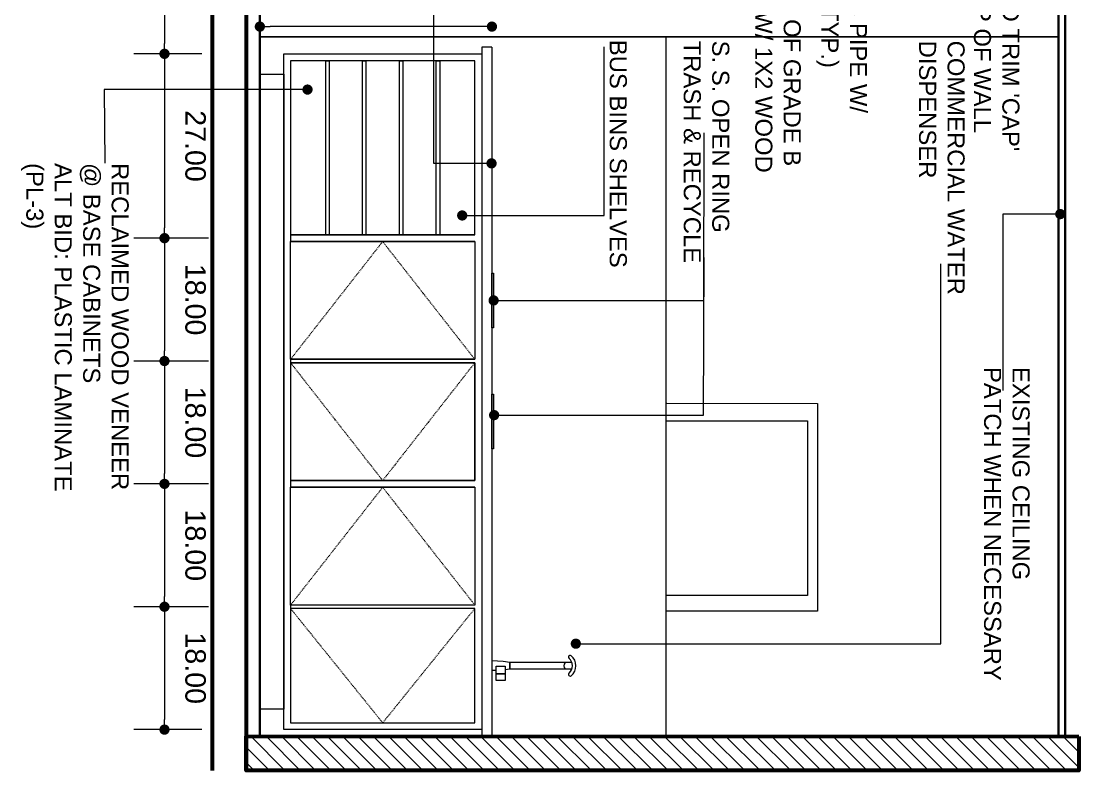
# Model space of a CAD drawing. Extents: x -566 to 72611, y -487 to 32334.
# Drawn here: x -565.8 to -410.8, y -10 to 99.8 of the extents above; entities that cross this region are included whole.
import ezdxf

# ---------------------------------------------------------------- set-up
doc = ezdxf.new("R2010")
doc.units = 0
doc.header["$LTSCALE"] = 0.5
doc.header["$MEASUREMENT"] = 0
doc.linetypes.add('HIDDEN', pattern=[0.375, 0.25, -0.125])
doc.layers.get('0').update_dxf_attribs({"color": 20, "linetype": 'CONTINUOUS'})
doc.layers.get('DEFPOINTS').update_dxf_attribs({"linetype": 'CONTINUOUS', "lineweight": 5})
for name, color, linetype, lineweight in [('Annotations', 40, 'CONTINUOUS', 5), ('Framing', 142, 'CONTINUOUS', 35), ('hatch', 253, 'CONTINUOUS', 5), ('projection', 153, 'HIDDEN', 9), ('viewed', 160, 'CONTINUOUS', 13), ('walls', 191, 'CONTINUOUS', 60)]:
    doc.layers.add(name, color=color, linetype=linetype, lineweight=lineweight)
doc.styles.get("Standard").update_dxf_attribs({"font": 'arial.ttf'})
doc.dimstyles.new('Arch96', dxfattribs={"dimscale": 96, "dimtxt": 0.03125, "dimasz": 0.015625, "dimexe": 0.046875, "dimexo": 0.0625, "dimgap": 0.03125, "dimtad": 1, "dimtoh": 1, "dimdec": 4, "dimzin": 3, "dimdsep": 46, "dimlunit": 4, "dimtxsty": 'Standard', "dimblk": 'DOT', "dimcen": 0, "dimdle": 0.046875, "dimclrd": 256, "dimclre": 256, "dimclrt": 256, "dimaunit": 1, "dimadec": 3, "dimazin": 2, "dimtfac": 1, "dimtdec": 4, "dimtmove": 2, "dimatfit": 3, "dimldrblk": 'ARO14', "dimfxl": 1, "dimfrac": 2, "dimlwd": -1, "dimlwe": -1, "dimarcsym": 0})
doc.dimstyles.new('Arch96 IN', dxfattribs={"dimscale": 96, "dimtxt": 0.03125, "dimasz": 0.015625, "dimexe": 0.046875, "dimexo": 0.125, "dimgap": 0.03125, "dimtad": 1, "dimtoh": 1, "dimzin": 3, "dimdsep": 46, "dimtxsty": 'Standard', "dimblk": 'DOT', "dimcen": 0, "dimdle": 0.046875, "dimclrd": 256, "dimclre": 256, "dimclrt": 256, "dimaunit": 1, "dimadec": 3, "dimazin": 2, "dimtfac": 1, "dimtmove": 2, "dimatfit": 3, "dimldrblk": 'ARO14', "dimfxl": 1, "dimfrac": 2, "dimlwd": -1, "dimlwe": -1, "dimarcsym": 0})

# ---------------------------------------------------------------- blocks, each defined once
blk = doc.blocks.new('_Dot')
at = {"color": 0, "linetype": 'ByBlock', "lineweight": -2}
blk.add_line((-0.5, 0), (-1, 0), dxfattribs=at)
at = {"color": 0, "linetype": 'ByBlock', "const_width": 0.5}
blk.add_lwpolyline([(-0.25, 0, 1), (0.25, 0, 1)], format="xyb", close=True, dxfattribs=at)
blk = doc.blocks.new('*D58')
at = {"layer": 'Annotations', "transparency": 16777216}
for p, q in [((-530.79, 103.61), (-530.79, 103.49)), ((-496.79, 102.11), (-496.79, 103.49)), ((-498.29, 98.99), (-529.29, 98.99))]:
    blk.add_line(p, q, dxfattribs=at)
at = {"layer": 'DEFPOINTS', "color": 0, "transparency": 16777216}
for p in [(-530.79, 98.99), (-530.79, 91.61), (-496.79, 90.11)]:
    blk.add_point(p, dxfattribs=at)
at = {"layer": 'Annotations', "transparency": 16777216, "xscale": 1.5, "yscale": 1.5, "zscale": 1.5, "rotation": 180}
blk.add_blockref('_Dot', (-530.79, 98.99), dxfattribs=at)
at = {"layer": 'Annotations', "transparency": 16777216, "xscale": 1.5, "yscale": 1.5, "zscale": 1.5}
blk.add_blockref('_Dot', (-496.79, 98.99), dxfattribs=at)
at = {"layer": 'Annotations', "transparency": 16777216, "insert": (-513.79, 103.52), "char_height": 3, "attachment_point": 5}
blk.add_mtext('34.00', dxfattribs=at)
blk = doc.blocks.new('ARO14')
blk.add_line((0, 0), (-1.02, 0))
at = {"const_width": 0.0625}
blk.add_lwpolyline([(-0.77, 0.47), (0, 0), (-0.77, -0.47)], dxfattribs=at)
blk = doc.blocks.new('*D265')
at = {"layer": 'Annotations', "transparency": 16777216}
for p, q in [((-539.29, 165.75), (-549.26, 165.75)), ((-544.76, 164.25), (-544.76, 96.5)), ((-539.29, 95), (-549.26, 95))]:
    blk.add_line(p, q, dxfattribs=at)
at = {"layer": 'DEFPOINTS', "color": 0, "transparency": 16777216}
for p in [(-527.29, 165.75), (-544.76, 95), (-527.29, 95)]:
    blk.add_point(p, dxfattribs=at)
at = {"layer": 'Annotations', "transparency": 16777216, "xscale": 1.5, "yscale": 1.5, "zscale": 1.5}
for p, rotation in [((-544.76, 165.75), 90), ((-544.76, 95), 270)]:
    blk.add_blockref('_Dot', p, dxfattribs=dict(at, rotation=rotation))
at = {"layer": 'Annotations', "transparency": 16777216, "insert": (-540.23, 130.38), "char_height": 3, "attachment_point": 5, "rotation": 270}
blk.add_mtext('70.75', dxfattribs=at)
blk = doc.blocks.new('*D266')
at = {"layer": 'Annotations', "transparency": 16777216}
for p, q in [((-539.29, 95), (-549.26, 95)), ((-544.76, 93.5), (-544.76, 69.5)), ((-538.29, 68), (-549.26, 68))]:
    blk.add_line(p, q, dxfattribs=at)
at = {"layer": 'DEFPOINTS', "color": 0, "transparency": 16777216}
for p in [(-527.29, 95), (-544.76, 68), (-526.29, 68)]:
    blk.add_point(p, dxfattribs=at)
at = {"layer": 'Annotations', "transparency": 16777216, "xscale": 1.5, "yscale": 1.5, "zscale": 1.5}
for p, rotation in [((-544.76, 95), 90), ((-544.76, 68), 270)]:
    blk.add_blockref('_Dot', p, dxfattribs=dict(at, rotation=rotation))
at = {"layer": 'Annotations', "transparency": 16777216, "insert": (-540.23, 81.5), "char_height": 3, "attachment_point": 5, "rotation": 270}
blk.add_mtext('27.00', dxfattribs=at)
blk = doc.blocks.new('*D267')
at = {"layer": 'Annotations', "transparency": 16777216}
for p, q in [((-538.29, 68), (-549.26, 68)), ((-544.76, 66.5), (-544.76, 51.5)), ((-538.29, 50), (-549.26, 50))]:
    blk.add_line(p, q, dxfattribs=at)
at = {"layer": 'DEFPOINTS', "color": 0, "transparency": 16777216}
for p in [(-526.29, 68), (-544.76, 50), (-526.29, 50)]:
    blk.add_point(p, dxfattribs=at)
at = {"layer": 'Annotations', "transparency": 16777216, "xscale": 1.5, "yscale": 1.5, "zscale": 1.5}
for p, rotation in [((-544.76, 68), 90), ((-544.76, 50), 270)]:
    blk.add_blockref('_Dot', p, dxfattribs=dict(at, rotation=rotation))
at = {"layer": 'Annotations', "transparency": 16777216, "insert": (-540.23, 59), "char_height": 3, "attachment_point": 5, "rotation": 270}
blk.add_mtext('18.00', dxfattribs=at)
blk = doc.blocks.new('*D268')
at = {"layer": 'Annotations', "transparency": 16777216}
for p, q in [((-538.29, 50), (-549.26, 50)), ((-544.76, 48.5), (-544.76, 33.5)), ((-538.29, 32), (-549.26, 32))]:
    blk.add_line(p, q, dxfattribs=at)
at = {"layer": 'DEFPOINTS', "color": 0, "transparency": 16777216}
for p in [(-526.29, 50), (-544.76, 32), (-526.29, 32)]:
    blk.add_point(p, dxfattribs=at)
at = {"layer": 'Annotations', "transparency": 16777216, "xscale": 1.5, "yscale": 1.5, "zscale": 1.5}
for p, rotation in [((-544.76, 50), 90), ((-544.76, 32), 270)]:
    blk.add_blockref('_Dot', p, dxfattribs=dict(at, rotation=rotation))
at = {"layer": 'Annotations', "transparency": 16777216, "insert": (-540.23, 41), "char_height": 3, "attachment_point": 5, "rotation": 270}
blk.add_mtext('18.00', dxfattribs=at)
blk = doc.blocks.new('*D269')
at = {"layer": 'Annotations', "transparency": 16777216}
for p, q in [((-538.29, 32), (-549.26, 32)), ((-544.76, 30.5), (-544.76, 15.5)), ((-538.29, 14), (-549.26, 14))]:
    blk.add_line(p, q, dxfattribs=at)
at = {"layer": 'DEFPOINTS', "color": 0, "transparency": 16777216}
for p in [(-526.29, 32), (-544.76, 14), (-526.29, 14)]:
    blk.add_point(p, dxfattribs=at)
at = {"layer": 'Annotations', "transparency": 16777216, "xscale": 1.5, "yscale": 1.5, "zscale": 1.5}
for p, rotation in [((-544.76, 32), 90), ((-544.76, 14), 270)]:
    blk.add_blockref('_Dot', p, dxfattribs=dict(at, rotation=rotation))
at = {"layer": 'Annotations', "transparency": 16777216, "insert": (-540.23, 23), "char_height": 3, "attachment_point": 5, "rotation": 270}
blk.add_mtext('18.00', dxfattribs=at)
blk = doc.blocks.new('*D270')
at = {"layer": 'Annotations', "transparency": 16777216}
for p, q in [((-538.29, 14), (-549.26, 14)), ((-544.76, 12.5), (-544.76, -2.5)), ((-539.29, -4), (-549.26, -4))]:
    blk.add_line(p, q, dxfattribs=at)
at = {"layer": 'DEFPOINTS', "color": 0, "transparency": 16777216}
for p in [(-526.29, 14), (-544.76, -4), (-527.29, -4)]:
    blk.add_point(p, dxfattribs=at)
at = {"layer": 'Annotations', "transparency": 16777216, "xscale": 1.5, "yscale": 1.5, "zscale": 1.5}
for p, rotation in [((-544.76, 14), 90), ((-544.76, -4), 270)]:
    blk.add_blockref('_Dot', p, dxfattribs=dict(at, rotation=rotation))
at = {"layer": 'Annotations', "transparency": 16777216, "insert": (-540.23, 5), "char_height": 3, "attachment_point": 5, "rotation": 270}
blk.add_mtext('18.00', dxfattribs=at)

msp = doc.modelspace()

# ---------------------------------------------------------------- hatches: boundary and pattern name
at = {"layer": 'hatch'}
h = msp.add_hatch(dxfattribs=at)
h.set_pattern_fill('ANSI31', color=256, scale=0.5, style=0)
h.set_pattern_definition([(315, (-483.308, 213.3685), (1.122532, 1.122532), [])])
h.paths.add_polyline_path([(-410.81089, -5), (-410.81089, -9.98574), (-532.79375, -9.98574), (-532.79375, -4.98003)])

# ---------------------------------------------------------------- linework, layer by layer
for p, q in [((-530.79375, 169.75711), (-530.79375, 97.49997)), ((-530.79375, 91.20836), (-530.79375, 169.75711)), ((-530.79375, 98.6314), (-530.79375, 88.22854)), ((-530.79375, 88.22854), (-530.79375, 98.6314)), ((-530.79375, 98.6314), (-530.79375, 88.22854)), ((-530.79375, 88.22854), (-530.79375, 98.6314)), ((-530.79375, 88.22854), (-530.79375, 98.06568)), ((-530.79375, 98.06568), (-530.79375, 88.22854)), ((-530.79375, 98.06568), (-530.79375, 88.22854)), ((-530.79375, 88.22854), (-530.79375, 98.06568)), ((-530.79375, 88.22854), (-530.79375, 98.06568)), ((-483.30804, 97.49997), (-530.79375, 97.49997)), ((-530.79375, 97.49997), (-483.30804, 97.49997)), ((-530.79375, 97.49997), (-483.30804, 97.49997)), ((-483.30804, 97.49997), (-530.79375, 97.49997)), ((-483.18804, 97.49997), (-530.79375, 97.49997)), ((-530.79375, 97.49997), (-483.30804, 97.49997)), ((-530.79375, 97.49997), (-530.79375, 91.20836)), ((-530.79375, 97.49997), (-530.79375, 47.23997)), ((-530.79375, 47.23997), (-530.79375, 97.49997)), ((-530.79375, 91.25979), (-530.79375, 91.15693)), ((-530.79375, 91.25979), (-530.79375, 91.15693)), ((-530.79375, 91.25979), (-530.79375, 91.15693)), ((-530.79375, 91.20836), (-530.79375, 44.80568)), ((-530.79375, 44.80568), (-530.79375, 91.20836)), ((-526.29375, 50.24997), (-499.29375, 50.24997)), ((-526.29375, 49.74997), (-499.29375, 49.74997)), ((-530.79375, 47.23997), (-530.79375, -4.98003)), ((-530.79375, -4.98003), (-530.79375, 47.23997)), ((-532.79375, -4.98003), (-510.80518, -4.98003)), ((-510.80518, -4.98003), (-532.79375, -4.98003)), ((-532.79375, -4.98003), (-510.80518, -4.98003)), ((-510.80518, -4.98003), (-532.79375, -4.98003)), ((-532.79375, -4.98003), (-510.80518, -4.98003)), ((-510.80518, -4.98003), (-532.79375, -4.98003)), ((-530.79375, -4.9286), (-530.79375, -5.03146)), ((-510.80518, -4.9286), (-510.80518, -5.03146)), ((-510.80518, -4.9286), (-510.80518, -5.03146)), ((-510.80518, -4.9286), (-510.80518, -5.03146)), ((-510.80518, -4.98003), (-471.18804, -4.98003)), ((-471.18804, -4.98003), (-510.80518, -4.98003)), ((-510.80518, -4.98003), (-471.18804, -4.98003)), ((-471.18804, -4.98003), (-510.80518, -4.98003)), ((-510.80518, -4.98003), (-471.18804, -4.98003)), ((-471.18804, -4.98003), (-510.80518, -4.98003)), ((-471.18804, -4.9286), (-471.18804, -5.03146)), ((-471.18804, -4.9286), (-471.18804, -5.03146)), ((-471.18804, -4.98003), (-450.80518, -4.98003)), ((-450.80518, -4.98003), (-471.18804, -4.98003)), ((-450.80518, -4.98003), (-471.18804, -4.98003)), ((-471.18804, -4.98003), (-450.80518, -4.98003)), ((-471.18804, -4.98003), (-450.80518, -4.98003)), ((-450.80518, -4.98003), (-471.18804, -4.98003)), ((-450.80518, -4.9286), (-450.80518, -5.03146)), ((-450.80518, -4.9286), (-450.80518, -5.03146)), ((-450.80518, -4.9286), (-450.80518, -5.03146)), ((-449.07375, -4.98003), (-450.80518, -4.98003)), ((-450.80518, -4.98003), (-449.07375, -4.98003)), ((-450.80518, -4.98003), (-449.07375, -4.98003)), ((-449.07375, -4.98003), (-450.80518, -4.98003)), ((-450.54804, -4.9286), (-450.54804, -5.03146)), ((-450.54804, -4.9286), (-450.54804, -5.03146)), ((-450.54804, -4.9286), (-450.54804, -5.03146)), ((-450.54804, -4.9286), (-450.54804, -5.03146)), ((-437.60518, -4.98003), (-450.54804, -4.98003)), ((-450.54804, -4.98003), (-437.60518, -4.98003)), ((-437.60518, -4.98003), (-450.54804, -4.98003)), ((-450.54804, -4.98003), (-437.60518, -4.98003)), ((-446.77661, -4.98003), (-450.54804, -4.98003)), ((-450.54804, -4.98003), (-446.77661, -4.98003)), ((-437.60518, -4.98003), (-450.54804, -4.98003)), ((-450.54804, -4.98003), (-437.60518, -4.98003)), ((-449.07375, -4.9286), (-449.07375, -5.03146)), ((-449.07375, -4.9286), (-449.07375, -5.03146)), ((-449.07375, -4.9286), (-449.07375, -5.03146)), ((-446.77661, -4.98003), (-449.07375, -4.98003)), ((-449.07375, -4.98003), (-446.77661, -4.98003)), ((-449.07375, -4.98003), (-446.77661, -4.98003)), ((-446.77661, -4.98003), (-449.07375, -4.98003)), ((-446.77661, -4.98003), (-449.07375, -4.98003)), ((-449.07375, -4.98003), (-446.77661, -4.98003)), ((-446.77661, -4.9286), (-446.77661, -5.03146)), ((-437.60518, -4.9286), (-437.60518, -5.03146)), ((-437.60518, -4.98003), (-410.81089, -4.98003)), ((-410.81089, -4.98003), (-437.60518, -4.98003)), ((-437.60518, -4.98003), (-410.81089, -4.98003)), ((-410.81089, -4.98003), (-437.60518, -4.98003)), ((-410.81089, -4.98003), (-437.60518, -4.98003)), ((-437.60518, -4.98003), (-410.81089, -4.98003)), ((-510.80518, -9.98574), (-530.79375, -9.98574)), ((-530.79375, -9.98574), (-510.80518, -9.98574)), ((-510.80518, -9.98574), (-530.79375, -9.98574)), ((-530.79375, -9.98574), (-450.80518, -9.98574)), ((-510.80518, -9.93432), (-510.80518, -10.03717)), ((-471.18804, -9.98574), (-510.80518, -9.98574)), ((-510.80518, -9.98574), (-471.18804, -9.98574)), ((-471.18804, -9.98574), (-510.80518, -9.98574)), ((-471.18804, -9.93432), (-471.18804, -10.03717)), ((-450.80518, -9.98574), (-471.18804, -9.98574)), ((-471.18804, -9.98574), (-450.80518, -9.98574)), ((-450.80518, -9.98574), (-471.18804, -9.98574)), ((-450.80518, -9.93432), (-450.80518, -10.03717)), ((-450.80518, -9.98574), (-449.07375, -9.98574)), ((-450.54804, -9.98574), (-437.60518, -9.98574)), ((-437.60518, -9.98574), (-450.54804, -9.98574)), ((-437.60518, -9.98574), (-450.54804, -9.98574)), ((-449.07375, -9.98574), (-444.95947, -9.98574)), ((-444.95947, -9.98574), (-410.81089, -9.98574)), ((-437.60518, -9.93432), (-437.60518, -10.03717)), ((-437.60518, -9.93432), (-437.60518, -10.03717)), ((-410.81089, -9.98574), (-437.60518, -9.98574)), ((-410.81089, -9.98574), (-437.60518, -9.98574)), ((-437.60518, -9.98574), (-410.81089, -9.98574))]:
    msp.add_line(p, q)
at = {"layer": 'Framing'}
for p, q in [((-530.79375, 349.49997), (-530.79375, -4.98036)), ((-413.79375, -5), (-413.79375, 169.75711)), ((-412.79375, -5), (-412.79375, 169.75711))]:
    msp.add_line(p, q, dxfattribs=at)
at = {"layer": 'hatch'}
for p, q in [((-526.29375, 68.49997), (-526.29375, 67.49997)), ((-526.29375, 50.24997), (-526.29375, 49.74997)), ((-526.29375, 32.49997), (-526.29375, 31.49997)), ((-526.29375, 14.24997), (-526.29375, 13.74997))]:
    msp.add_line(p, q, dxfattribs=at)
at = {"layer": 'projection'}
for points in [[(-499.29375, 50.24997), (-512.79375, 67.49997), (-526.29375, 50.24997)], [(-499.29375, 49.74997), (-512.79375, 32.49997), (-526.29375, 49.74997)], [(-499.29375, 14.24997), (-512.79375, 31.49997), (-526.29375, 14.24997)], [(-499.29375, 13.74997), (-512.79375, -3), (-526.29375, 13.74997)]]:
    msp.add_lwpolyline(points, dxfattribs=at)
at = {"layer": 'viewed'}
for p, q in [((-450.80518, 97.49997), (-530.79375, 97.49997)), ((-530.79375, 97.49997), (-450.80518, 97.49997)), ((-530.79375, 97.49997), (-450.80518, 97.49997)), ((-450.80518, 97.49997), (-530.79375, 97.49997)), ((-413.79375, 97.49997), (-483.30804, 97.49997)), ((-483.30804, 97.49997), (-449.07375, 97.49997)), ((-483.30804, 97.49997), (-437.60518, 97.49997)), ((-449.07375, 97.49997), (-483.30804, 97.49997)), ((-413.79375, 97.49997), (-483.30804, 97.49997)), ((-483.30804, 97.49997), (-413.79375, 97.49997)), ((-483.30804, 97.49997), (-413.79375, 97.49997)), ((-437.60518, 97.49997), (-483.30804, 97.49997)), ((-483.18804, 97.49997), (-413.79375, 97.49997)), ((-450.80518, 97.49997), (-483.18804, 97.49997)), ((-483.18804, 97.49997), (-450.80518, 97.49997)), ((-413.79375, 97.49997), (-483.18804, 97.49997)), ((-471.29375, 97.49997), (-471.29375, -5)), ((-498.29375, 95.99997), (-498.29375, -5)), ((-496.79375, 95.99997), (-498.29375, 95.99997)), ((-496.79375, 95.99997), (-496.79375, -5)), ((-499.29375, 68.49997), (-526.29375, 68.49997)), ((-499.29375, 67.49997), (-526.29375, 67.49997)), ((-499.29375, 32.49997), (-526.29375, 32.49997)), ((-499.29375, 31.49997), (-526.29375, 31.49997))]:
    msp.add_line(p, q, dxfattribs=at)
for points in [[(-527.29375, -4), (-527.29375, 94.99997), (-498.29375, 94.99997), (-498.29375, -4)], [(-499.29375, 68.49997), (-499.29375, 93.99997), (-526.29375, 93.99997), (-526.29375, 68.49997)], [(-520.64375, 93.99997), (-520.64375, 68.49997), (-521.14375, 68.49997), (-521.14375, 93.99997)], [(-515.24375, 93.99997), (-515.24375, 68.49997), (-515.74375, 68.49997), (-515.74375, 93.99997)], [(-509.84375, 93.99997), (-509.84375, 68.49997), (-510.34375, 68.49997), (-510.34375, 93.99997)], [(-504.44375, 93.99997), (-504.44375, 68.49997), (-504.94375, 68.49997), (-504.94375, 93.99997)], [(-530.79375, -1), (-530.79375, 91.99997), (-527.29375, 91.99997), (-527.29375, -1)], [(-499.29375, 67.49997), (-499.29375, 50.24997), (-526.29375, 50.24997), (-526.29375, 67.49997)], [(-496.54375, 62.87497), (-496.54375, 54.87497), (-496.79375, 54.87497), (-496.79375, 62.87497)], [(-526.29375, 49.74997), (-526.29375, 32.49997), (-499.29375, 32.49997), (-499.29375, 49.74997)], [(-496.54375, 45.12497), (-496.54375, 37.12497), (-496.79375, 37.12497), (-496.79375, 45.12497)], [(-526.29375, 14.24997), (-526.29375, 31.49997), (-499.29375, 31.49997), (-499.29375, 14.24997)], [(-499.29375, -3), (-499.29375, 13.74997), (-526.29375, 13.74997), (-526.29375, -3)], [(-494.83939, 4.80301), (-494.83939, 4.17494), (-496.17658, 4.17494), (-496.17658, 5.30641), (-494.83939, 5.30641)], [(-494.83939, 4.17494), (-494.83939, 3.18061), (-496.17658, 3.18061), (-496.17658, 4.17494)]]:
    msp.add_lwpolyline(points, close=True, dxfattribs=at)
for points in [[(-499.29375, 67.49997), (-499.29375, 50.24997)], [(-499.29375, 49.74997), (-499.29375, 32.49997)], [(-471.18804, 43.82568), (-449.07375, 43.77426), (-449.07375, 13.34568), (-471.18804, 13.34568)], [(-471.18804, 41.25426), (-450.54804, 41.25426), (-450.54804, 15.64283), (-471.18804, 15.64283)], [(-494.18793, 5.855), (-495.14797, 5.99215), (-496.79375, 6.06073), (-496.79375, 4.68924), (-496.17658, 4.70445)], [(-494.83939, 4.80301), (-494.18793, 4.89497), (-494.18793, 5.855)], [(-494.18793, 5.82072), (-494.18793, 4.89497), (-485.17043, 4.89497)], [(-485.11899, 5.82072), (-494.18793, 5.82072)]]:
    msp.add_lwpolyline(points, dxfattribs=at)
for centre, radius, start, end in [((-485.33139, 6.62943), 0.25, 49.9208444, 229.9208444), ((-486.40137, 5.35784), 1.41187, 310.0791556, 49.9208444), ((-486.40137, 5.35784), 1.91187, 310.0791556, 49.9208444), ((-485.57533, 5.37638), 0.66771, 138.2077597, 226.0545811), ((-485.33139, 4.08625), 0.25, 130.0791556, 310.0791556)]:
    msp.add_arc(centre, radius, start, end, dxfattribs=at)
at = {"layer": 'walls'}
for p, q in [((-537.79375, 354.50568), (-537.79375, -9.98574)), ((-532.79375, 354.50568), (-532.79375, -9.98574))]:
    msp.add_line(p, q, dxfattribs=at)
msp.add_lwpolyline([(-410.81089, -5), (-410.81089, -9.98574), (-532.79375, -9.98574), (-532.79375, -4.98003)], close=True, dxfattribs=at)

# ---------------------------------------------------------------- texts
at = {"layer": 'Annotations', "char_height": 2.5, "attachment_point": 7, "rotation": 270}
for s, insert in [('(2) LAYERS OF GRADE B PLYWOOD W/ 1X2 WOOD TRIM EDGE', (-462.4161, 120.06805, 68)), ('{\\fHelvetica|b0|i0|c0|p2;BLACK GAS PIPE W/ FLANGES (TYP.)}', (-449.26813, 120.30029, 34)), ("{\\f@Arial Unicode MS|b0|i0|c0|p34;NEW WOOD TRIM 'CAP' ALONG TOP OF WALL}", (-426.21876, 120.06805, 68)), ('BUS BINS SHELVES', (-479.56578, 97.05407, 34)), ('S. S. OPEN RING\\PTRASH & RECYCLE', (-468.72618, 96.9346, 34)), ('COMMERCIAL WATER DISPENSER', (-434.24776, 96.9346, 34)), ('{\\f@Arial Unicode MS|b0|i0|c0|p34;RECLAIMED WOOD VENEER @ BASE CABINETS\\PALT BID: PLASTIC LAMINATE (PL-3)}', (-565.75868, 79.00226, 34)), ('EXISTING CEILING\\PPATCH WHEN NECESSARY', (-424.72834, 49.12985, 34))]:
    msp.add_mtext_dynamic_manual_height_columns(s, width=49.0944694, gutter_width=12.5, heights=[0], dxfattribs=dict(at, insert=insert))

# ---------------------------------------------------------------- dimensions: what is measured, and where the dimension line sits
at = {"layer": 'Annotations'}
for base, p1, p2, picture, middle in [((-544.76123, 94.99997), (-527.29375, 165.75426), (-527.29375, 94.99997), '*D265', (-540.22951, 130.37711)), ((-544.76123, 67.99997), (-527.29375, 94.99997), (-526.29375, 67.99997), '*D266', (-540.22951, 81.49997)), ((-544.76123, 49.99997), (-526.29375, 67.99997), (-526.29375, 49.99997), '*D267', (-540.22951, 58.99997)), ((-544.76123, 31.99997), (-526.29375, 49.99997), (-526.29375, 31.99997), '*D268', (-540.22951, 40.99997)), ((-544.76123, 13.99997), (-526.29375, 31.99997), (-526.29375, 13.99997), '*D269', (-540.22951, 22.99997)), ((-544.76123, -4), (-526.29375, 13.99997), (-527.29375, -4), '*D270', (-540.22951, 4.99998))]:
    dim = msp.add_linear_dim(base=base, p1=p1, p2=p2, angle=270, dimstyle='Arch96 IN', dxfattribs=at)
    dim.commit()
    dim.dimension.update_dxf_attribs({"geometry": picture, "text_midpoint": middle})
dim = msp.add_linear_dim(base=(-530.79375, 98.99053), p1=(-496.79375, 90.11332), p2=(-530.79375, 91.61332), dimstyle='Arch96 IN', dxfattribs=at)
dim.commit()
dim.dimension.update_dxf_attribs({"geometry": '*D58', "text_midpoint": (-513.79375, 103.52327)})

# ---------------------------------------------------------------- leaders
for points in [[(-496.85012, 78.95819), (-505.27852, 78.95819), (-505.27852, 123.84932)], [(-501.1469, 71.32246), (-480.32983, 71.32246), (-480.32983, 96.00451)], [(-523.80782, 89.76505), (-553.61947, 89.76505), (-553.50706, 79.00226)], [(-496.54375, 58.87497), (-465.72747, 58.87497), (-465.72236, 83.44322)], [(-413.52844, 71.52362), (-421.92685, 71.52362), (-421.92685, 45.69705)], [(-496.47028, 42.07156), (-465.81897, 42.07156), (-465.72236, 65.17767)], [(-484.49941, 8.58966), (-431.02803, 8.58966), (-431.02803, 64.23108)]]:
    msp.add_leader(points, dimstyle='Arch96', override={"dimtad": 0, "dimldrblk": 'Dot'}, dxfattribs=at)

doc.saveas('drawing.dxf')
